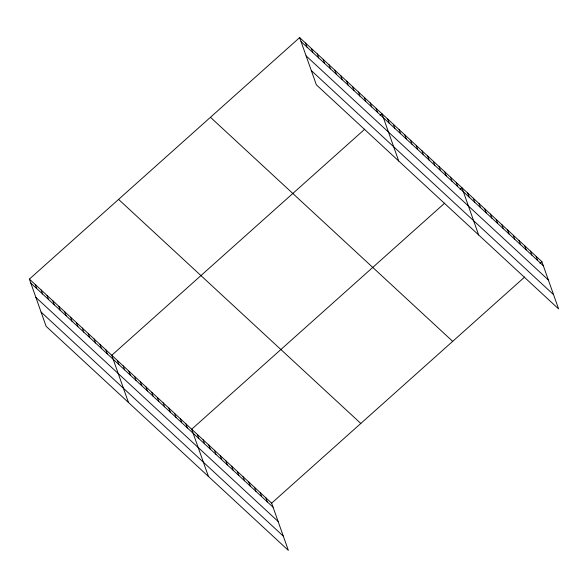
<?xml version="1.0" encoding="UTF-8"?>
<svg xmlns="http://www.w3.org/2000/svg" width="588" height="588" viewBox="0 0 588 588"><rect width="100%" height="100%" fill="white"/><g stroke="black" fill="none" stroke-linecap="round" stroke-linejoin="round"><path stroke-width="0.88" d="M29.4 279.094L271.634 503.159L288.37 550.405L46.129 326.34L29.4 279.094L299.63 37.595L541.871 261.66L558.6 308.906L316.366 84.841L299.63 37.595M364.795 129.147L111.764 355.277L128.493 402.523M380.083 115.483L381.994 113.778L398.723 161.024M444.734 203.088L191.703 429.218L208.431 476.464M460.022 189.424L461.933 187.719L478.661 234.965M271.634 503.159L524.672 277.029M539.96 263.365L541.871 261.66M301.063 41.63L543.297 265.695M306.113 55.889L548.347 279.954M311.317 70.582L553.551 294.647M210.453 117.291L452.694 341.356M118.578 199.398L360.811 423.463M30.833 283.129L273.067 507.194M35.883 297.388L278.117 521.453M41.079 312.081L283.32 536.146M536.16 256.375L537.586 260.418M530.45 251.098L531.875 255.133M524.739 245.813L526.172 249.856M519.028 240.536L520.461 244.571M513.317 235.251L514.75 239.287M507.606 229.967L509.039 234.009M501.902 224.689L503.328 228.725M496.191 219.405L497.617 223.447M490.48 214.128L491.906 218.163M484.769 208.843L486.202 212.885M479.058 203.566L480.492 207.601M473.347 198.281L474.781 202.316M467.636 192.996L469.07 197.039M456.222 182.434L457.648 186.477M450.511 177.157L451.937 181.192M444.8 171.872L446.233 175.915M439.089 166.595L440.522 170.63M433.378 161.31L434.811 165.346M427.674 156.026L429.1 160.068M421.964 150.749L423.389 154.784M416.253 145.464L417.678 149.506M410.542 140.187L411.975 144.222M404.831 134.902L406.264 138.944M399.12 129.625L400.553 133.66M393.409 124.34L394.842 128.375M387.705 119.055L389.131 123.098M376.107 108.332L377.54 112.374M370.227 102.893L371.653 106.935M364.339 97.454L365.773 101.489M358.459 92.007L359.893 96.05M352.579 86.568L354.005 90.603M346.692 81.129L348.125 85.164M340.812 75.683L342.238 79.725M334.932 70.244L336.358 74.279M329.045 64.805L330.478 68.84M323.165 59.359L324.591 63.401M317.277 53.92L318.711 57.955M311.397 48.481L312.823 52.516M305.517 43.034L306.943 47.077M265.93 497.874L267.356 501.917M260.219 492.597L261.645 496.632M254.508 487.312L255.934 491.347M248.797 482.028L250.231 486.07M243.087 476.75L244.52 480.786M237.376 471.466L238.809 475.508M231.672 466.188L233.098 470.224M225.961 460.904L227.387 464.946M220.25 455.626L221.676 459.662M214.539 450.342L215.965 454.377M208.828 445.057L210.261 449.1M203.117 439.78L204.55 443.815M197.406 434.495L198.84 438.538M185.992 423.933L187.418 427.976M180.281 418.656L181.707 422.691M174.57 413.371L176.003 417.406M168.859 408.087L170.292 412.129M163.148 402.809L164.581 406.845M157.437 397.525L158.87 401.567M151.733 392.247L153.159 396.283M146.022 386.963L147.448 391.005M140.311 381.685L141.737 385.721M134.601 376.401L136.034 380.436M128.89 371.116L130.323 375.159M123.179 365.839L124.612 369.874M117.468 360.554L118.901 364.597M105.877 349.831L107.31 353.873M99.997 344.392L101.423 348.427M94.109 338.953L95.543 342.988M88.229 333.506L89.663 337.549M82.349 328.067L83.775 332.102M76.462 322.628L77.895 326.663M70.582 317.182L72.008 321.224M64.695 311.743L66.128 315.778M58.815 306.304L60.248 310.339M52.935 300.858L54.361 304.9M47.047 295.419L48.481 299.454M41.167 289.98L42.593 294.015M35.28 284.533L36.713 288.576"/></g></svg>
